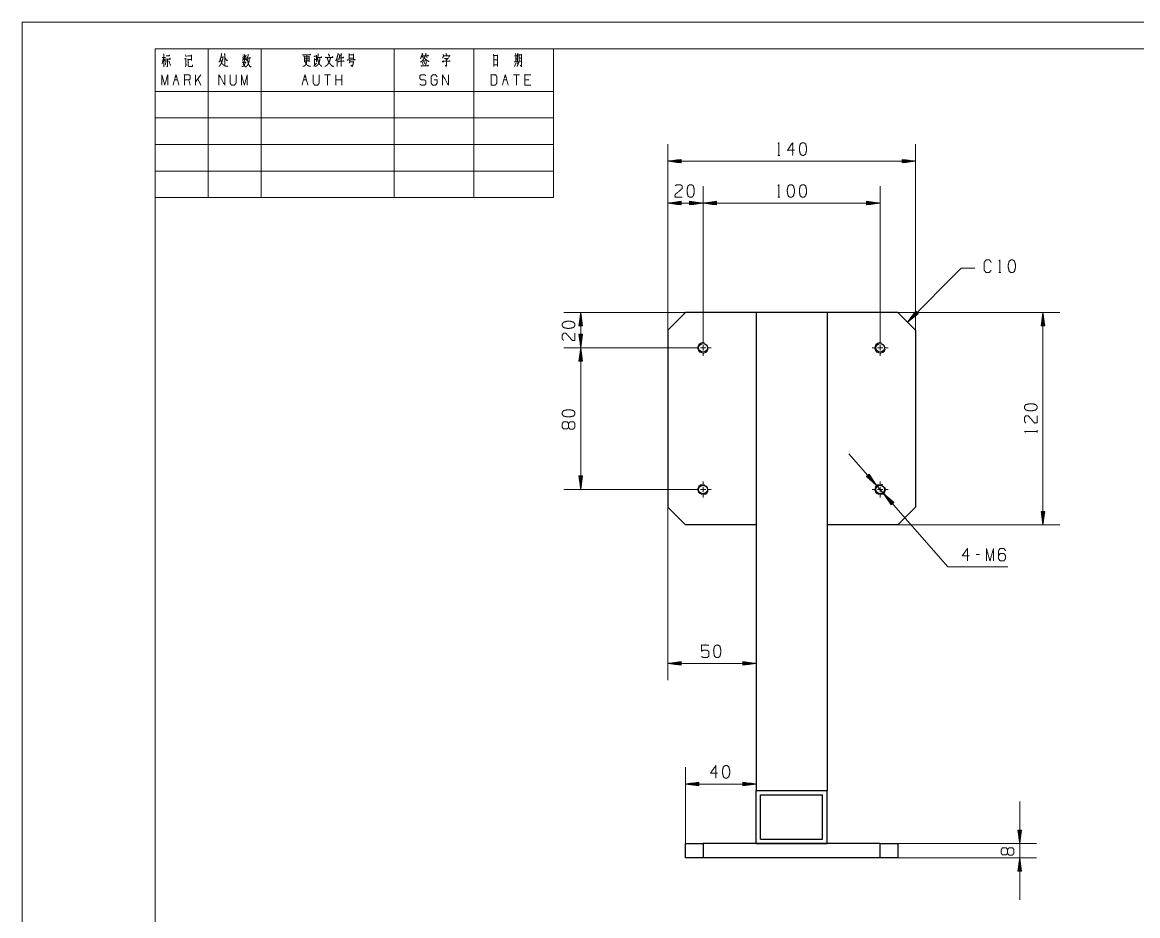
# Model space of a CAD drawing. Header units: millimetres. Extents: x 0 to 420, y 0 to 297.
# Drawn here: x 0 to 210, y 128.8 to 297 of the extents above; entities that cross this region are included whole.
import ezdxf

# ---------------------------------------------------------------- set-up
doc = ezdxf.new("R2010")
doc.units = ezdxf.units.MM
doc.layers.add('101', color=7, linetype='Continuous', true_color=0xffffff)

msp = doc.modelspace()

# ---------------------------------------------------------------- linework, layer by layer
at = {"layer": '101', "color": 133, "linetype": 'Continuous', "lineweight": 18}
for p, q in [((0, 297), (0, 0)), ((420, 297), (0, 297)), ((25, 292), (25, 5)), ((25, 292), (100, 292)), ((25, 292), (25, 264)), ((415, 292), (25, 292)), ((25, 292), (100, 292)), ((25, 292), (100, 292)), ((35, 292), (35, 264)), ((45, 292), (45, 264)), ((70, 292), (70, 264)), ((85, 292), (85, 264)), ((100, 292), (100, 264)), ((25, 284), (100, 284)), ((25, 279), (100, 279)), ((25, 274), (100, 274)), ((25, 269), (100, 269)), ((25, 264), (100, 264))]:
    msp.add_line(p, q, dxfattribs=at)
at = {"layer": '101', "color": 72, "linetype": 'Continuous', "lineweight": 18}
for p, q in [((26.57, 290.3), (26.35, 289.18)), ((26.36, 290.36), (26.98, 290.36)), ((26.69, 290.14), (26.91, 289.66)), ((30.74, 290.88), (30.87, 290.49)), ((31.13, 290.07), (31.22, 289.97)), ((37.42, 290.41), (37.77, 290.41)), ((41.69, 290.2), (41.43, 289.78)), ((41.53, 290.78), (41.66, 290.49)), ((41.88, 290.18), (42.11, 289.91)), ((42.14, 290.82), (41.95, 290.49)), ((53.11, 290.49), (53.99, 290.49)), ((53.11, 290.14), (53.98, 290.14)), ((54.01, 290.63), (54.01, 289.56)), ((55, 290.16), (55, 288.89)), ((55.02, 290.01), (55.35, 290.01)), ((55.4, 290.82), (55.37, 289.89)), ((59.27, 290.28), (59.27, 288.65)), ((61.56, 290.86), (62.32, 290.86)), ((61.56, 290.28), (62.32, 290.28)), ((61.73, 289.91), (61.56, 289.33)), ((62.33, 291.05), (62.33, 290.09)), ((76.04, 290.67), (76.21, 290.34)), ((92.86, 289.95), (93.25, 289.95)), ((93.22, 291.13), (93.33, 290.98)), ((27.11, 289.78), (26.88, 288.91)), ((27.56, 289.76), (27.87, 288.87)), ((30.65, 288.62), (30.93, 289.08)), ((41.4, 289.47), (42.16, 289.47)), ((53.1, 289.76), (53.98, 289.76)), ((61.6, 289.56), (62.33, 289.56)), ((75.31, 289.52), (75.48, 289.02)), ((75.35, 289.72), (76.07, 289.72)), ((75.6, 289.62), (75.76, 289.2)), ((76.13, 289.56), (75.92, 288.89)), ((92.92, 289.33), (92.65, 288.71)), ((93.18, 289.37), (93.28, 289.04)), ((93.75, 288.94), (94, 288.69)), ((28.66, 286.17), (29.22, 286.17)), ((31.62, 285.18), (31.34, 286.17)), ((32.63, 285.18), (32.63, 287.14)), ((33.59, 287.14), (32.63, 285.78)), ((33.59, 285.18), (33.04, 286.36)), ((52.94, 286.17), (53.49, 286.17)), ((58.02, 287.14), (56.9, 287.14)), ((57.46, 287.14), (57.46, 285.18)), ((59.02, 285.18), (59.02, 287.14)), ((60.14, 286.17), (59.02, 286.17)), ((60.14, 285.18), (60.14, 287.14)), ((90.65, 286.17), (91.2, 286.17)), ((93.6, 287.14), (92.49, 287.14)), ((93.05, 287.14), (93.05, 285.18)), ((95.45, 286.17), (94.61, 286.17)), ((142.22, 271.95), (142.64, 271.95)), ((142.22, 264.06), (142.64, 264.06)), ((183.83, 249.88), (184.25, 249.88)), ((191.07, 219.76), (191.07, 220.19)), ((180.24, 196.79), (179.57, 196.79))]:
    msp.add_line(p, q, dxfattribs=at)
at = {"layer": '101', "color": 22, "linetype": 'Continuous', "lineweight": 18}
for p, q in [((121.51, 239.05), (121.51, 274.04)), ((168.17, 239.05), (168.17, 274.04)), ((124.05, 271.2), (121.51, 270.86)), ((124.05, 270.94), (122.09, 270.94)), ((124.05, 270.99), (122.47, 270.99)), ((124.05, 271.04), (122.86, 271.04)), ((124.05, 271.09), (123.24, 271.09)), ((124.05, 271.14), (123.63, 271.14)), ((124.05, 271.19), (124.01, 271.19)), ((124.05, 271.19), (124.01, 271.19)), ((124.05, 270.53), (124.05, 271.2)), ((165.63, 271.2), (165.63, 270.53)), ((168.17, 270.86), (165.63, 271.2)), ((165.63, 271.19), (165.66, 271.19)), ((165.63, 271.19), (165.66, 271.19)), ((165.63, 271.14), (166.05, 271.14)), ((165.63, 271.09), (166.44, 271.09)), ((165.63, 271.04), (166.82, 271.04)), ((165.63, 270.99), (167.21, 270.99)), ((165.63, 270.94), (167.59, 270.94)), ((121.51, 270.86), (124.05, 270.53)), ((168.17, 270.86), (121.51, 270.86)), ((124.05, 270.89), (121.7, 270.89)), ((124.05, 270.84), (121.7, 270.84)), ((124.05, 270.79), (122.09, 270.79)), ((124.05, 270.73), (122.47, 270.73)), ((124.05, 270.68), (122.86, 270.68)), ((124.05, 270.63), (123.24, 270.63)), ((124.05, 270.58), (123.63, 270.58)), ((124.05, 270.53), (124.01, 270.53)), ((124.05, 270.53), (124.01, 270.53)), ((165.63, 270.89), (167.98, 270.89)), ((165.63, 270.53), (168.17, 270.86)), ((165.63, 270.84), (167.98, 270.84)), ((165.63, 270.79), (167.59, 270.79)), ((165.63, 270.73), (167.21, 270.73)), ((165.63, 270.68), (166.82, 270.68)), ((165.63, 270.63), (166.44, 270.63)), ((165.63, 270.58), (166.05, 270.58)), ((165.63, 270.53), (165.66, 270.53)), ((165.63, 270.53), (165.66, 270.53)), ((121.51, 239.05), (121.51, 266.14)), ((128.17, 237.22), (128.17, 266.14)), ((128.17, 237.22), (128.17, 266.14)), ((161.51, 237.22), (161.51, 266.14)), ((124.05, 263.3), (121.51, 262.96)), ((121.51, 262.96), (124.05, 262.63)), ((128.17, 262.96), (121.51, 262.96)), ((124.05, 262.99), (121.7, 262.99)), ((124.05, 262.94), (121.7, 262.94)), ((124.05, 263.04), (122.09, 263.04)), ((124.05, 262.89), (122.09, 262.89)), ((124.05, 263.09), (122.47, 263.09)), ((124.05, 262.84), (122.47, 262.84)), ((124.05, 263.14), (122.86, 263.14)), ((124.05, 262.79), (122.86, 262.79)), ((124.05, 263.19), (123.24, 263.19)), ((124.05, 262.73), (123.24, 262.73)), ((124.05, 263.24), (123.63, 263.24)), ((124.05, 262.68), (123.63, 262.68)), ((124.05, 263.29), (124.01, 263.29)), ((124.05, 263.29), (124.01, 263.29)), ((124.05, 262.63), (124.01, 262.63)), ((124.05, 262.63), (124.01, 262.63)), ((124.05, 262.63), (124.05, 263.3)), ((125.63, 263.3), (125.63, 262.63)), ((128.17, 262.96), (125.63, 263.3)), ((125.63, 263.29), (125.66, 263.29)), ((125.63, 263.29), (125.66, 263.29)), ((125.63, 263.24), (126.05, 263.24)), ((125.63, 263.19), (126.44, 263.19)), ((125.63, 263.14), (126.82, 263.14)), ((125.63, 263.09), (127.21, 263.09)), ((125.63, 263.04), (127.59, 263.04)), ((125.63, 262.99), (127.98, 262.99)), ((125.63, 262.63), (128.17, 262.96)), ((125.63, 262.94), (127.98, 262.94)), ((125.63, 262.89), (127.59, 262.89)), ((125.63, 262.84), (127.21, 262.84)), ((125.63, 262.79), (126.82, 262.79)), ((125.63, 262.73), (126.44, 262.73)), ((125.63, 262.68), (126.05, 262.68)), ((125.63, 262.63), (125.66, 262.63)), ((125.63, 262.63), (125.66, 262.63)), ((130.71, 263.3), (128.17, 262.96)), ((128.17, 262.96), (130.71, 262.63)), ((128.17, 262.96), (161.51, 262.96)), ((130.71, 262.99), (128.37, 262.99)), ((130.71, 262.94), (128.37, 262.94)), ((130.71, 263.04), (128.75, 263.04)), ((130.71, 262.89), (128.75, 262.89)), ((130.71, 263.09), (129.14, 263.09)), ((130.71, 262.84), (129.14, 262.84)), ((130.71, 263.14), (129.52, 263.14)), ((130.71, 262.79), (129.52, 262.79)), ((130.71, 263.19), (129.91, 263.19)), ((130.71, 262.73), (129.91, 262.73)), ((130.71, 263.24), (130.3, 263.24)), ((130.71, 262.68), (130.3, 262.68)), ((130.71, 263.29), (130.68, 263.29)), ((130.71, 263.29), (130.68, 263.29)), ((130.71, 262.63), (130.68, 262.63)), ((130.71, 262.63), (130.68, 262.63)), ((130.71, 262.63), (130.71, 263.3)), ((158.97, 263.3), (158.97, 262.63)), ((161.51, 262.96), (158.97, 263.3)), ((158.97, 263.29), (159, 263.29)), ((158.97, 263.29), (159, 263.29)), ((158.97, 263.24), (159.38, 263.24)), ((158.97, 263.19), (159.77, 263.19)), ((158.97, 263.14), (160.16, 263.14)), ((158.97, 263.09), (160.54, 263.09)), ((158.97, 263.04), (160.93, 263.04)), ((158.97, 262.99), (161.31, 262.99)), ((158.97, 262.63), (161.51, 262.96)), ((158.97, 262.94), (161.31, 262.94)), ((158.97, 262.89), (160.93, 262.89)), ((158.97, 262.84), (160.54, 262.84)), ((158.97, 262.79), (160.16, 262.79)), ((158.97, 262.73), (159.77, 262.73)), ((158.97, 262.68), (159.38, 262.68)), ((158.97, 262.63), (159, 262.63)), ((158.97, 262.63), (159, 262.63)), ((176.79, 250.69), (166.66, 240.56)), ((176.79, 250.69), (179.33, 250.69)), ((124.84, 242.38), (101.96, 242.38)), ((105.13, 242.38), (104.8, 239.84)), ((105.06, 239.84), (105.06, 241.8)), ((105.11, 239.84), (105.11, 242.19)), ((105.13, 235.72), (105.13, 242.38)), ((105.47, 239.84), (105.13, 242.38)), ((105.16, 239.84), (105.16, 242.19)), ((105.21, 239.84), (105.21, 241.8)), ((164.84, 242.38), (195.34, 242.38)), ((168.22, 242.6), (166.66, 240.56)), ((166.66, 240.56), (168.69, 242.12)), ((168.44, 242.38), (166.78, 240.72)), ((168.47, 242.34), (166.81, 240.68)), ((168.4, 242.41), (167.01, 241.03)), ((168.51, 242.31), (167.12, 240.92)), ((168.36, 242.45), (167.25, 241.34)), ((168.54, 242.27), (167.43, 241.16)), ((168.33, 242.49), (167.49, 241.65)), ((168.29, 242.52), (167.72, 241.95)), ((168.58, 242.23), (167.74, 241.39)), ((168.26, 242.56), (167.96, 242.26)), ((168.62, 242.2), (168.05, 241.63)), ((168.22, 242.59), (168.2, 242.57)), ((168.22, 242.59), (168.2, 242.57)), ((168.69, 242.12), (168.22, 242.6)), ((168.65, 242.16), (168.36, 241.87)), ((168.69, 242.13), (168.67, 242.1)), ((168.69, 242.13), (168.67, 242.1)), ((192.16, 242.38), (191.83, 239.84)), ((192.08, 239.84), (192.08, 241.8)), ((192.14, 239.84), (192.14, 242.19)), ((192.49, 239.84), (192.16, 242.38)), ((192.16, 242.38), (192.16, 202.38)), ((192.19, 239.84), (192.19, 242.19)), ((192.24, 239.84), (192.24, 241.8)), ((104.8, 239.84), (104.8, 239.87)), ((104.8, 239.84), (104.8, 239.87)), ((104.8, 239.84), (105.47, 239.84)), ((104.86, 239.84), (104.86, 240.26)), ((104.91, 239.84), (104.91, 240.65)), ((104.96, 239.84), (104.96, 241.03)), ((105.01, 239.84), (105.01, 241.42)), ((105.26, 239.84), (105.26, 241.42)), ((105.31, 239.84), (105.31, 241.03)), ((105.36, 239.84), (105.36, 240.65)), ((105.41, 239.84), (105.41, 240.26)), ((105.47, 239.84), (105.47, 239.87)), ((105.47, 239.84), (105.47, 239.87)), ((191.83, 239.84), (191.83, 239.87)), ((191.83, 239.84), (191.83, 239.87)), ((191.83, 239.84), (192.49, 239.84)), ((191.88, 239.84), (191.88, 240.26)), ((191.93, 239.84), (191.93, 240.65)), ((191.98, 239.84), (191.98, 241.03)), ((192.03, 239.84), (192.03, 241.42)), ((192.29, 239.84), (192.29, 241.42)), ((192.34, 239.84), (192.34, 241.03)), ((192.39, 239.84), (192.39, 240.65)), ((192.44, 239.84), (192.44, 240.26)), ((192.49, 239.84), (192.49, 239.87)), ((192.49, 239.84), (192.49, 239.87)), ((104.8, 238.26), (104.8, 238.22)), ((104.8, 238.26), (105.13, 235.72)), ((104.8, 238.26), (104.8, 238.22)), ((105.47, 238.26), (104.8, 238.26)), ((104.86, 238.26), (104.86, 237.84)), ((104.91, 238.26), (104.91, 237.45)), ((104.96, 238.26), (104.96, 237.07)), ((105.01, 238.26), (105.01, 236.68)), ((105.06, 238.26), (105.06, 236.3)), ((105.11, 238.26), (105.11, 235.91)), ((105.13, 235.72), (105.47, 238.26)), ((105.16, 238.26), (105.16, 235.91)), ((105.21, 238.26), (105.21, 236.3)), ((105.26, 238.26), (105.26, 236.68)), ((105.31, 238.26), (105.31, 237.07)), ((105.36, 238.26), (105.36, 237.45)), ((105.41, 238.26), (105.41, 237.84)), ((105.47, 238.26), (105.47, 238.22)), ((105.47, 238.26), (105.47, 238.22)), ((126.67, 235.72), (101.96, 235.72)), ((126.67, 235.72), (101.96, 235.72)), ((105.13, 235.72), (104.8, 233.18)), ((105.11, 233.18), (105.11, 235.52)), ((105.13, 235.72), (105.13, 209.05)), ((105.47, 233.18), (105.13, 235.72)), ((105.16, 233.18), (105.16, 235.52)), ((104.8, 233.18), (104.8, 233.21)), ((104.8, 233.18), (104.8, 233.21)), ((104.8, 233.18), (105.47, 233.18)), ((104.86, 233.18), (104.86, 233.59)), ((104.91, 233.18), (104.91, 233.98)), ((104.96, 233.18), (104.96, 234.37)), ((105.01, 233.18), (105.01, 234.75)), ((105.06, 233.18), (105.06, 235.14)), ((105.21, 233.18), (105.21, 235.14)), ((105.26, 233.18), (105.26, 234.75)), ((105.31, 233.18), (105.31, 234.37)), ((105.36, 233.18), (105.36, 233.98)), ((105.41, 233.18), (105.41, 233.59)), ((105.47, 233.18), (105.47, 233.21)), ((105.47, 233.18), (105.47, 233.21)), ((155.62, 215.78), (174.24, 194.5)), ((104.8, 211.59), (104.8, 211.56)), ((104.8, 211.59), (104.8, 211.56)), ((105.47, 211.59), (104.8, 211.59)), ((104.8, 211.59), (105.13, 209.05)), ((104.86, 211.59), (104.86, 211.17)), ((104.91, 211.59), (104.91, 210.79)), ((104.96, 211.59), (104.96, 210.4)), ((105.01, 211.59), (105.01, 210.01)), ((105.06, 211.59), (105.06, 209.63)), ((105.11, 211.59), (105.11, 209.24)), ((105.13, 209.05), (105.47, 211.59)), ((105.16, 211.59), (105.16, 209.24)), ((105.21, 211.59), (105.21, 209.63)), ((105.26, 211.59), (105.26, 210.01)), ((105.31, 211.59), (105.31, 210.4)), ((105.36, 211.59), (105.36, 210.79)), ((105.41, 211.59), (105.41, 211.17)), ((105.47, 211.59), (105.47, 211.56)), ((105.47, 211.59), (105.47, 211.56)), ((159.43, 211.93), (158.92, 211.49)), ((158.92, 211.49), (160.85, 209.8)), ((158.93, 211.5), (158.95, 211.47)), ((158.93, 211.5), (158.95, 211.47)), ((158.96, 211.53), (159.24, 211.22)), ((159, 211.56), (159.53, 210.96)), ((159.04, 211.6), (159.82, 210.7)), ((159.08, 211.63), (160.12, 210.44)), ((159.12, 211.66), (160.41, 210.19)), ((159.16, 211.7), (160.7, 209.93)), ((159.19, 211.73), (160.74, 209.96)), ((159.23, 211.76), (160.52, 210.29)), ((159.27, 211.8), (160.31, 210.61)), ((159.31, 211.83), (160.09, 210.94)), ((159.35, 211.86), (159.88, 211.26)), ((159.39, 211.9), (159.66, 211.58)), ((159.42, 211.93), (159.44, 211.91)), ((159.42, 211.93), (159.44, 211.91)), ((160.85, 209.8), (159.43, 211.93)), ((126.67, 209.05), (101.96, 209.05)), ((162.16, 208.3), (163.59, 206.17)), ((164.09, 206.61), (162.16, 208.3)), ((163.82, 206.37), (162.27, 208.14)), ((163.86, 206.4), (162.31, 208.17)), ((163.9, 206.44), (162.6, 207.91)), ((163.78, 206.34), (162.49, 207.81)), ((163.74, 206.3), (162.7, 207.49)), ((163.93, 206.47), (162.9, 207.65)), ((163.7, 206.27), (162.92, 207.16)), ((163.67, 206.24), (163.14, 206.84)), ((163.97, 206.5), (163.19, 207.4)), ((163.63, 206.2), (163.35, 206.52)), ((164.01, 206.54), (163.48, 207.14)), ((163.59, 206.17), (163.57, 206.19)), ((163.59, 206.17), (163.57, 206.19)), ((163.59, 206.17), (164.09, 206.61)), ((164.05, 206.57), (163.77, 206.88)), ((164.09, 206.6), (164.07, 206.63)), ((164.09, 206.6), (164.07, 206.63)), ((121.51, 205.72), (121.51, 173.13)), ((191.83, 204.92), (192.16, 202.38)), ((192.49, 204.92), (191.83, 204.92)), ((191.83, 204.92), (191.83, 204.89)), ((191.83, 204.92), (191.83, 204.89)), ((191.88, 204.92), (191.88, 204.51)), ((191.93, 204.92), (191.93, 204.12)), ((191.98, 204.92), (191.98, 203.73)), ((192.03, 204.92), (192.03, 203.35)), ((192.08, 204.92), (192.08, 202.96)), ((192.14, 204.92), (192.14, 202.58)), ((192.16, 202.38), (192.49, 204.92)), ((192.19, 204.92), (192.19, 202.58)), ((192.24, 204.92), (192.24, 202.96)), ((192.29, 204.92), (192.29, 203.35)), ((192.34, 204.92), (192.34, 203.73)), ((192.39, 204.92), (192.39, 204.12)), ((192.44, 204.92), (192.44, 204.51)), ((192.49, 204.92), (192.49, 204.89)), ((192.49, 204.92), (192.49, 204.89)), ((164.84, 202.38), (195.34, 202.38)), ((174.24, 194.5), (185.57, 194.5)), ((124.05, 176.64), (121.51, 176.3)), ((124.05, 176.43), (122.47, 176.43)), ((124.05, 176.48), (122.86, 176.48)), ((124.05, 176.53), (123.24, 176.53)), ((124.05, 176.58), (123.63, 176.58)), ((124.05, 176.63), (124.01, 176.63)), ((124.05, 176.63), (124.01, 176.63)), ((124.05, 175.97), (124.05, 176.64)), ((135.63, 176.64), (135.63, 175.97)), ((138.17, 176.3), (135.63, 176.64)), ((135.63, 176.63), (135.66, 176.63)), ((135.63, 176.63), (135.66, 176.63)), ((135.63, 176.58), (136.05, 176.58)), ((135.63, 176.53), (136.44, 176.53)), ((135.63, 176.48), (136.82, 176.48)), ((135.63, 176.43), (137.21, 176.43)), ((121.51, 176.3), (124.05, 175.97)), ((121.51, 176.3), (138.17, 176.3)), ((124.05, 176.33), (121.7, 176.33)), ((124.05, 176.28), (121.7, 176.28)), ((124.05, 176.38), (122.09, 176.38)), ((124.05, 176.23), (122.09, 176.23)), ((124.05, 176.18), (122.47, 176.18)), ((124.05, 176.13), (122.86, 176.13)), ((124.05, 176.08), (123.24, 176.08)), ((124.05, 176.02), (123.63, 176.02)), ((124.05, 175.97), (124.01, 175.97)), ((124.05, 175.97), (124.01, 175.97)), ((135.63, 176.38), (137.59, 176.38)), ((135.63, 176.33), (137.98, 176.33)), ((135.63, 175.97), (138.17, 176.3)), ((135.63, 176.28), (137.98, 176.28)), ((135.63, 176.23), (137.59, 176.23)), ((135.63, 176.18), (137.21, 176.18)), ((135.63, 176.13), (136.82, 176.13)), ((135.63, 176.08), (136.44, 176.08)), ((135.63, 176.02), (136.05, 176.02)), ((135.63, 175.97), (135.66, 175.97)), ((135.63, 175.97), (135.66, 175.97)), ((124.84, 142.38), (124.84, 156.78)), ((127.38, 153.94), (124.84, 153.6)), ((124.84, 153.6), (138.17, 153.6)), ((124.84, 153.6), (127.38, 153.27)), ((127.38, 153.63), (125.03, 153.63)), ((127.38, 153.58), (125.03, 153.58)), ((127.38, 153.68), (125.42, 153.68)), ((127.38, 153.53), (125.42, 153.53)), ((127.38, 153.73), (125.8, 153.73)), ((127.38, 153.48), (125.8, 153.48)), ((127.38, 153.78), (126.19, 153.78)), ((127.38, 153.42), (126.19, 153.42)), ((127.38, 153.83), (126.58, 153.83)), ((127.38, 153.37), (126.58, 153.37)), ((127.38, 153.88), (126.96, 153.88)), ((127.38, 153.32), (126.96, 153.32)), ((127.38, 153.93), (127.35, 153.93)), ((127.38, 153.93), (127.35, 153.93)), ((127.38, 153.27), (127.38, 153.94)), ((138.17, 153.6), (135.63, 153.94)), ((135.63, 153.94), (135.63, 153.27)), ((135.63, 153.93), (135.66, 153.93)), ((135.63, 153.93), (135.66, 153.93)), ((135.63, 153.88), (136.05, 153.88)), ((135.63, 153.83), (136.44, 153.83)), ((135.63, 153.78), (136.82, 153.78)), ((135.63, 153.73), (137.21, 153.73)), ((135.63, 153.68), (137.59, 153.68)), ((135.63, 153.63), (137.98, 153.63)), ((135.63, 153.27), (138.17, 153.6)), ((135.63, 153.58), (137.98, 153.58)), ((135.63, 153.53), (137.59, 153.53)), ((135.63, 153.48), (137.21, 153.48)), ((135.63, 153.42), (136.82, 153.42)), ((135.63, 153.37), (136.44, 153.37)), ((135.63, 153.32), (136.05, 153.32)), ((127.38, 153.27), (127.35, 153.27)), ((127.38, 153.27), (127.35, 153.27)), ((135.63, 153.27), (135.66, 153.27)), ((135.63, 153.27), (135.66, 153.27)), ((138.17, 152.38), (138.17, 150.43)), ((187.78, 131.78), (187.78, 150.32)), ((187.44, 144.92), (187.78, 142.38)), ((188.11, 144.92), (187.44, 144.92)), ((187.45, 144.92), (187.45, 144.89)), ((187.45, 144.92), (187.45, 144.89)), ((187.5, 144.92), (187.5, 144.51)), ((187.55, 144.92), (187.55, 144.12)), ((187.6, 144.92), (187.6, 143.73)), ((187.65, 144.92), (187.65, 143.35)), ((187.7, 144.92), (187.7, 142.96)), ((187.75, 144.92), (187.75, 142.58)), ((187.78, 142.38), (188.11, 144.92)), ((187.8, 144.92), (187.8, 142.58)), ((187.86, 144.92), (187.86, 142.96)), ((187.91, 144.92), (187.91, 143.35)), ((187.96, 144.92), (187.96, 143.73)), ((188.01, 144.92), (188.01, 144.12)), ((188.06, 144.92), (188.06, 144.51)), ((188.11, 144.92), (188.11, 144.89)), ((188.11, 144.92), (188.11, 144.89)), ((161.51, 142.38), (190.95, 142.38)), ((164.84, 139.72), (190.95, 139.72)), ((187.78, 139.72), (187.44, 137.18)), ((187.65, 137.18), (187.65, 138.75)), ((187.7, 137.18), (187.7, 139.14)), ((187.75, 137.18), (187.75, 139.52)), ((188.11, 137.18), (187.78, 139.72)), ((187.8, 137.18), (187.8, 139.52)), ((187.86, 137.18), (187.86, 139.14)), ((187.91, 137.18), (187.91, 138.75)), ((187.44, 137.18), (188.11, 137.18)), ((187.45, 137.18), (187.45, 137.21)), ((187.45, 137.18), (187.45, 137.21)), ((187.5, 137.18), (187.5, 137.59)), ((187.55, 137.18), (187.55, 137.98)), ((187.6, 137.18), (187.6, 138.37)), ((187.96, 137.18), (187.96, 138.37)), ((188.01, 137.18), (188.01, 137.98)), ((188.06, 137.18), (188.06, 137.59)), ((188.11, 137.18), (188.11, 137.21)), ((188.11, 137.18), (188.11, 137.21))]:
    msp.add_line(p, q, dxfattribs=at)
at = {"layer": '101', "color": 163, "linetype": 'Continuous', "lineweight": 25}
for p, q in [((124.84, 242.38), (121.51, 239.05)), ((138.17, 242.38), (124.84, 242.38)), ((138.17, 242.38), (138.17, 152.38)), ((151.51, 242.38), (138.17, 242.38)), ((164.84, 242.38), (151.51, 242.38)), ((151.51, 242.38), (151.51, 152.38)), ((168.17, 239.05), (164.84, 242.38)), ((121.51, 239.05), (121.51, 205.72)), ((168.17, 239.05), (168.17, 205.72)), ((121.51, 205.72), (124.84, 202.38)), ((164.84, 202.38), (168.17, 205.72)), ((138.17, 202.38), (124.84, 202.38)), ((164.84, 202.38), (151.51, 202.38)), ((138.17, 152.38), (151.51, 152.38)), ((138.17, 142.38), (138.17, 152.38)), ((139.01, 151.55), (150.67, 151.55)), ((139.01, 143.22), (139.01, 151.55)), ((150.67, 143.22), (150.67, 151.55)), ((151.51, 142.38), (151.51, 152.38)), ((139.01, 143.22), (150.67, 143.22)), ((124.84, 139.72), (124.84, 142.38)), ((124.84, 142.38), (128.17, 142.38)), ((128.17, 142.38), (128.17, 139.72)), ((161.51, 142.38), (128.17, 142.38)), ((138.17, 142.38), (151.51, 142.38)), ((161.51, 142.38), (164.84, 142.38)), ((161.51, 139.72), (161.51, 142.38)), ((164.84, 142.38), (164.84, 139.72)), ((128.17, 139.72), (124.84, 139.72)), ((161.51, 139.72), (128.17, 139.72)), ((164.84, 139.72), (161.51, 139.72))]:
    msp.add_line(p, q, dxfattribs=at)
at = {"layer": '101', "color": 151, "linetype": 'Continuous', "lineweight": 18}
for p, q in [((127.17, 235.72), (126.67, 235.72)), ((127.67, 235.72), (128.67, 235.72)), ((128.17, 236.72), (128.17, 237.22)), ((128.17, 235.22), (128.17, 236.22)), ((129.17, 235.72), (129.67, 235.72)), ((160.51, 235.72), (160.01, 235.72)), ((161.01, 235.72), (162.01, 235.72)), ((161.51, 236.72), (161.51, 237.22)), ((161.51, 235.22), (161.51, 236.22)), ((162.51, 235.72), (163.01, 235.72)), ((128.17, 234.72), (128.17, 234.22)), ((161.51, 234.72), (161.51, 234.22)), ((128.17, 210.05), (128.17, 210.55)), ((161.51, 210.05), (161.51, 210.55)), ((127.17, 209.05), (126.67, 209.05)), ((127.67, 209.05), (128.67, 209.05)), ((128.17, 208.55), (128.17, 209.55)), ((128.17, 208.05), (128.17, 207.55)), ((129.17, 209.05), (129.67, 209.05)), ((160.51, 209.05), (160.01, 209.05)), ((161.01, 209.05), (162.01, 209.05)), ((161.51, 208.55), (161.51, 209.55)), ((161.51, 208.05), (161.51, 207.55)), ((162.51, 209.05), (163.01, 209.05))]:
    msp.add_line(p, q, dxfattribs=at)
at = {"layer": '101', "color": 163, "linetype": 'Continuous', "lineweight": 25}
for centre in [(128.17, 235.72), (161.51, 235.72), (128.17, 209.05), (161.51, 209.05)]:
    msp.add_circle(centre, 0.833, dxfattribs=at)
at = {"layer": '101', "color": 163, "linetype": 'Continuous', "lineweight": 13}
for centre in [(128.17, 235.72), (161.51, 235.72), (128.17, 209.05), (161.51, 209.05)]:
    msp.add_arc(centre, 1, 75, 345, dxfattribs=at)
at = {"layer": '101', "color": 22, "linetype": 'Continuous', "lineweight": 18}
for start, end in [(58.6734, 75), (345, 23.7087)]:
    msp.add_arc((161.51, 209.05), 1, start, end, dxfattribs=at)
at = {"layer": '101', "color": 72, "linetype": 'Continuous', "lineweight": 18}
for points, knots in [([(26.57, 291.07), (26.67, 290.94), (26.67, 288.6)], [0, 0, 0.064393, 1, 1]), ([(26.92, 290.07), (27.87, 290.07), (27.81, 290.24), (27.74, 290.09)], [0, 0, 0.737857, 0.874089, 1, 1]), ([(27.1, 290.69), (27.73, 290.69), (27.68, 290.82), (27.64, 290.74)], [0, 0, 0.736257, 0.890366, 1, 1]), ([(27.36, 290.07), (27.36, 288.65), (27.2, 288.73)], [0, 0, 0.887515, 1, 1]), ([(30.55, 290.14), (30.8, 290.14), (30.8, 290.26), (30.8, 288.81)], [0, 0, 0.136549, 0.204721, 1, 1]), ([(31.28, 290.69), (31.21, 290.63), (31.15, 290.69), (31.88, 290.69), (31.88, 290.88), (31.88, 289.78), (31.88, 289.97), (31.22, 289.97), (31.22, 288.83), (31.24, 288.75), (31.35, 288.71), (32.04, 288.71), (32.04, 289.02)], [0, 0, 0.017819, 0.033666, 0.169515, 0.204099, 0.407776, 0.442364, 0.564628, 0.775991, 0.791603, 0.814658, 0.942357, 1, 1]), ([(37.8, 290.55), (37.71, 289.95), (37.65, 289.76), (37.62, 289.62), (37.53, 289.47), (37.46, 289.31), (37.42, 289.18), (37.31, 289.02), (37.23, 288.89), (37.04, 288.71)], [0, 0, 0.296659, 0.392137, 0.46442, 0.547267, 0.635799, 0.700206, 0.795426, 0.869797, 1, 1]), ([(37.46, 291.13), (37.53, 290.94), (37.46, 290.67), (37.43, 290.53), (37.37, 290.34), (37.31, 290.14), (37.26, 289.95), (37.21, 289.78), (37.14, 289.66), (37.05, 289.52)], [0, 0, 0.116545, 0.278927, 0.365002, 0.478708, 0.603961, 0.717668, 0.817418, 0.901357, 1, 1]), ([(37.31, 290.01), (37.37, 289.87), (37.42, 289.7), (37.45, 289.56), (37.59, 289.27), (37.67, 289.18), (37.87, 288.98), (37.99, 288.87), (38.13, 288.79), (38.34, 288.73), (38.53, 288.73), (38.68, 288.71)], [0, 0, 0.075191, 0.157626, 0.228751, 0.384956, 0.438117, 0.578248, 0.65344, 0.734339, 0.837348, 0.928887, 1, 1]), ([(38.05, 291.11), (38.1, 290.96), (38.1, 288.87)], [0, 0, 0.06955, 1, 1]), ([(38.08, 290.38), (38.56, 289.72), (38.56, 289.91)], [0, 0, 0.814818, 1, 1]), ([(41.73, 290.94), (41.86, 290.88), (41.81, 290.92), (41.81, 289.76), (41.81, 290.3), (41.4, 290.3), (42.22, 290.3)], [0, 0, 0.046318, 0.069123, 0.437816, 0.608997, 0.739331, 1, 1]), ([(42.73, 290.2), (42.73, 289.95), (42.7, 289.68), (42.63, 289.39), (42.51, 289.1), (42.38, 288.89), (42.23, 288.71), (42.03, 288.58)], [0, 0, 0.134106, 0.280228, 0.441583, 0.610314, 0.742762, 0.870657, 1, 1]), ([(42.46, 290.96), (42.6, 290.82), (42.55, 290.86), (42.22, 289.8)], [0, 0, 0.143537, 0.187773, 1, 1]), ([(42.38, 290.01), (42.42, 289.8), (42.46, 289.56), (42.55, 289.27), (42.67, 288.98), (42.8, 288.75), (42.99, 288.6), (43.04, 288.75)], [0, 0, 0.122124, 0.267694, 0.442444, 0.622807, 0.774615, 0.912625, 1, 1]), ([(42.44, 290.28), (42.93, 290.28), (42.9, 290.45), (42.85, 290.34)], [0, 0, 0.634119, 0.848445, 1, 1]), ([(52.91, 290.86), (52.88, 290.76), (52.79, 290.88), (54.27, 290.88), (54.2, 290.98), (54.14, 290.88)], [0, 0, 0.054227, 0.130909, 0.87613, 0.940043, 1, 1]), ([(53.57, 290.88), (53.57, 289.72), (53.52, 289.58), (53.51, 289.41), (53.45, 289.2), (53.38, 289.04), (53.29, 288.91), (53.16, 288.81), (53.03, 288.75), (52.82, 288.73)], [0, 0, 0.455623, 0.515134, 0.580482, 0.665033, 0.736192, 0.79598, 0.861823, 0.919058, 1, 1]), ([(53.01, 290.63), (53.1, 290.49), (53.1, 289.58)], [0, 0, 0.156848, 1, 1]), ([(55.06, 290.65), (54.99, 290.57), (54.93, 290.65), (55.37, 290.65)], [0, 0, 0.169755, 0.325542, 1, 1]), ([(56.04, 290.36), (56.03, 290.16), (56, 289.95), (55.97, 289.72), (55.91, 289.52), (55.84, 289.33), (55.75, 289.18), (55.65, 289.02), (55.54, 288.91), (55.41, 288.81), (55.21, 288.71)], [0, 0, 0.105429, 0.211651, 0.328282, 0.437572, 0.539265, 0.625346, 0.724284, 0.79827, 0.883378, 1, 1]), ([(55.67, 291.05), (55.72, 290.96), (55.63, 290.41), (55.51, 289.99), (55.47, 289.85), (55.35, 289.62)], [0, 0, 0.062603, 0.440485, 0.727862, 0.828992, 1, 1]), ([(55.62, 290.18), (55.65, 289.99), (55.69, 289.8), (55.72, 289.6), (55.81, 289.43), (55.88, 289.29), (55.95, 289.12), (56.06, 288.98), (56.2, 288.83), (56.39, 288.73)], [0, 0, 0.109654, 0.220947, 0.342501, 0.451483, 0.545868, 0.651144, 0.754315, 0.874064, 1, 1]), ([(55.67, 290.38), (56.38, 290.38), (56.29, 290.49), (56.17, 290.36)], [0, 0, 0.696293, 0.830826, 1, 1]), ([(57.14, 290.45), (57.05, 290.34), (57.01, 290.38), (58.48, 290.38), (58.38, 290.55), (58.28, 290.41)], [0, 0, 0.066333, 0.095822, 0.818123, 0.913284, 1, 1]), ([(58.04, 290.41), (57.97, 290.01), (57.83, 289.6), (57.56, 289.16), (57.33, 288.87), (56.99, 288.69)], [0, 0, 0.190069, 0.398701, 0.640199, 0.817216, 1, 1]), ([(57.42, 290.3), (57.49, 290.07), (57.66, 289.58), (57.94, 289.18), (58.25, 288.83), (58.53, 288.71), (58.59, 288.79), (58.48, 288.62)], [0, 0, 0.103286, 0.330833, 0.538837, 0.740597, 0.872112, 0.915905, 1, 1]), ([(57.64, 291.07), (57.81, 290.65), (57.83, 290.76), (57.75, 290.55)], [0, 0, 0.581176, 0.716263, 1, 1]), ([(59.43, 291.13), (59.46, 290.98), (59.26, 290.34), (59.19, 290.09), (59.1, 289.95), (59, 289.76)], [0, 0, 0.101083, 0.561706, 0.738774, 0.854629, 1, 1]), ([(59.74, 290.92), (59.84, 290.69), (59.79, 290.78), (59.58, 289.91)], [0, 0, 0.200658, 0.282145, 1, 1]), ([(59.68, 290.3), (60.5, 290.3), (60.44, 290.45), (60.37, 290.3)], [0, 0, 0.720068, 0.857376, 1, 1]), ([(60.01, 291.13), (60.12, 290.98), (60.06, 291.05), (60.06, 288.65)], [0, 0, 0.069697, 0.101625, 1, 1]), ([(61.28, 289.91), (61.23, 289.85), (61.15, 289.95), (62.68, 289.95), (62.6, 290.01), (62.49, 289.91)], [0, 0, 0.038001, 0.105809, 0.873511, 0.927246, 1, 1]), ([(61.5, 291.07), (61.57, 290.98), (61.57, 290.14)], [0, 0, 0.115189, 1, 1]), ([(75.94, 291.15), (76.05, 291.03), (76.01, 291.05), (75.72, 290.38), (75.58, 290.14), (75.44, 289.95), (75.28, 289.72), (74.96, 289.52)], [0, 0, 0.080396, 0.103261, 0.444362, 0.576789, 0.688375, 0.819716, 1, 1]), ([(75.29, 291.17), (75.39, 291.03), (75.37, 291.07), (74.97, 290.16), (75.2, 290.69), (75.72, 290.69), (75.31, 290.69), (75.45, 290.34)], [0, 0, 0.057042, 0.07334, 0.392466, 0.581127, 0.745774, 0.87749, 1, 1]), ([(75.66, 290.26), (75.85, 290.09), (76.04, 289.97), (76.18, 289.87), (76.39, 289.7), (76.58, 289.68), (76.42, 289.6)], [0, 0, 0.194845, 0.370351, 0.508814, 0.712321, 0.860156, 1, 1]), ([(75.89, 290.69), (76.48, 290.69), (76.4, 290.84), (76.33, 290.74)], [0, 0, 0.669422, 0.855054, 1, 1]), ([(79.24, 290.92), (79.36, 290.69), (79.33, 290.78), (79.15, 290.28)], [0, 0, 0.294025, 0.394866, 1, 1]), ([(79.32, 290.67), (80.43, 290.67), (80.5, 290.84), (80.28, 290.36)], [0, 0, 0.611939, 0.711554, 1, 1]), ([(79.48, 290.2), (80.15, 290.2), (80.21, 290.26), (79.87, 289.89), (79.77, 289.97), (79.84, 289.89), (79.84, 288.73), (79.62, 288.87)], [0, 0, 0.230144, 0.259318, 0.430979, 0.476011, 0.513789, 0.910079, 1, 1]), ([(79.77, 291.11), (79.89, 290.82), (79.93, 290.86), (79.89, 290.76)], [0, 0, 0.644011, 0.768354, 1, 1]), ([(88.67, 290.94), (88.75, 290.78), (88.75, 288.69), (88.75, 289.02), (89.45, 289.02), (89.45, 288.71), (89.45, 290.88), (89.45, 290.76), (88.76, 290.76), (88.76, 289.95), (89.46, 289.95)], [0, 0, 0.022322, 0.280074, 0.320905, 0.407511, 0.44579, 0.713751, 0.729062, 0.813864, 0.913394, 1, 1]), ([(92.86, 291.13), (92.97, 290.98), (92.9, 291.07), (92.9, 289.56), (92.62, 289.56), (93.47, 289.56), (93.25, 289.56), (93.25, 291.07), (93.25, 290.67), (92.64, 290.67), (93.43, 290.67), (93.25, 290.67), (93.25, 290.26), (92.87, 290.26)], [0, 0, 0.025061, 0.039924, 0.243199, 0.280605, 0.39479, 0.42432, 0.627595, 0.680502, 0.763188, 0.869498, 0.893122, 0.948813, 1, 1]), ([(93.49, 291.03), (93.53, 290.88), (93.53, 289.7), (93.47, 289.43), (93.34, 289.12), (93.25, 288.87), (93.14, 288.69)], [0, 0, 0.062372, 0.548434, 0.661879, 0.800828, 0.909362, 1, 1]), ([(93.53, 290.86), (94, 290.86), (94, 290.98), (94, 288.62), (94, 290.28), (93.56, 290.28), (93.97, 290.28), (93.97, 289.7), (93.56, 289.7)], [0, 0, 0.072646, 0.091913, 0.457973, 0.714856, 0.782961, 0.846526, 0.936435, 1, 1]), ([(42.01, 289.41), (41.89, 289.16), (41.82, 288.98), (41.69, 288.79), (41.56, 288.69), (41.34, 288.65)], [0, 0, 0.251055, 0.434029, 0.64262, 0.795766, 1, 1]), ([(41.76, 289.68), (41.59, 289.1), (42.03, 288.62)], [0, 0, 0.483237, 1, 1]), ([(53.22, 289.6), (53.29, 289.43), (53.38, 289.29), (53.48, 289.16), (53.55, 289.04), (53.63, 288.94), (53.76, 288.87), (53.9, 288.79), (54.07, 288.75), (54.26, 288.71)], [0, 0, 0.124249, 0.240531, 0.35103, 0.449957, 0.536949, 0.636896, 0.752292, 0.866372, 1, 1]), ([(55.03, 288.89), (54.94, 288.71), (54.88, 288.73), (55.41, 289.37)], [0, 0, 0.187521, 0.244051, 1, 1]), ([(59.58, 289.66), (59.55, 289.52), (59.48, 289.66), (60.58, 289.66), (60.5, 289.78), (60.47, 289.68)], [0, 0, 0.08907, 0.186879, 0.848313, 0.935185, 1, 1]), ([(62.4, 289.62), (62.13, 288.65), (61.85, 288.94)], [0, 0, 0.71586, 1, 1]), ([(75.23, 288.81), (75.12, 288.71), (75.07, 288.81), (76.46, 288.81), (76.39, 288.94), (76.29, 288.79)], [0, 0, 0.078897, 0.135659, 0.837617, 0.910404, 1, 1]), ([(79.33, 289.68), (79.21, 289.52), (79.13, 289.66), (80.57, 289.66), (80.44, 289.76), (80.37, 289.68)], [0, 0, 0.096613, 0.17732, 0.867547, 0.947356, 1, 1]), ([(26.26, 285.18), (26.26, 287.14), (26.82, 285.18), (27.37, 287.14), (27.37, 285.18)], [0, 0, 0.245192, 0.5, 0.754808, 1, 1]), ([(30.51, 285.18), (30.51, 287.14), (31.34, 287.14), (31.62, 286.96), (31.62, 286.36), (31.34, 286.17), (30.51, 286.17)], [0, 0, 0.400952, 0.571035, 0.639278, 0.761676, 0.829917, 1, 1]), ([(37.01, 285.18), (37.01, 287.14), (38.12, 285.18), (38.12, 287.14)], [0, 0, 0.317574, 0.682426, 1, 1]), ([(39.13, 287.14), (39.13, 285.57), (39.39, 285.18), (39.95, 285.18), (40.24, 285.57), (40.24, 287.14)], [0, 0, 0.337152, 0.438599, 0.557781, 0.662848, 1, 1]), ([(41.25, 285.18), (41.25, 287.14), (41.81, 285.18), (42.36, 287.14), (42.36, 285.18)], [0, 0, 0.245192, 0.5, 0.754808, 1, 1]), ([(54.78, 287.14), (54.78, 285.57), (55.05, 285.18), (55.6, 285.18), (55.89, 285.57), (55.89, 287.14)], [0, 0, 0.337152, 0.438599, 0.557781, 0.662848, 1, 1]), ([(74.85, 285.36), (75.13, 285.18), (75.7, 285.18), (75.98, 285.39), (75.98, 285.97), (75.7, 286.17), (75.15, 286.17), (74.85, 286.36), (74.85, 286.96), (75.15, 287.14), (75.7, 287.14), (75.98, 286.96)], [0, 0, 0.068035, 0.184054, 0.254521, 0.372333, 0.442799, 0.555843, 0.626367, 0.748393, 0.81892, 0.931964, 1, 1]), ([(77.55, 286.17), (78.1, 286.17), (78.1, 285.57), (77.82, 285.18), (77.25, 285.18), (76.97, 285.57), (76.97, 286.75), (77.27, 287.14), (77.81, 287.14), (78.09, 286.75)], [0, 0, 0.103295, 0.214797, 0.304261, 0.410274, 0.499739, 0.718892, 0.809956, 0.910533, 1, 1]), ([(79.11, 285.18), (79.11, 287.14), (80.22, 285.18), (80.22, 287.14)], [0, 0, 0.317574, 0.682426, 1, 1]), ([(88.25, 285.18), (89.07, 285.18), (89.36, 285.57), (89.36, 286.75), (89.07, 287.14), (88.25, 287.14), (88.25, 285.18)], [0, 0, 0.142133, 0.227159, 0.431787, 0.516817, 0.65895, 1, 1]), ([(90.37, 285.18), (90.93, 287.14), (91.48, 285.18)], [0, 0, 0.5, 1, 1]), ([(95.73, 285.18), (94.61, 285.18), (94.61, 287.14), (95.73, 287.14)], [0, 0, 0.265389, 0.734611, 1, 1]), ([(142.29, 274.13), (142.43, 274.33), (142.43, 271.95)], [0, 0, 0.093491, 1, 1]), ([(145.38, 272.9), (144.04, 272.9), (145.04, 274.33), (145.04, 271.95)], [0, 0, 0.245868, 0.565294, 1, 1]), ([(147.14, 271.95), (147.48, 272.2), (147.66, 272.9), (147.66, 273.38), (147.48, 274.1), (147.14, 274.33), (146.81, 274.33), (146.47, 274.1), (146.3, 273.38), (146.31, 272.9), (146.47, 272.2), (146.81, 271.95), (147.14, 271.95)], [0, 0, 0.067525, 0.183971, 0.260582, 0.380941, 0.446141, 0.500306, 0.565505, 0.685865, 0.762528, 0.878311, 0.945835, 1, 1]), ([(122.9, 266.21), (123.22, 266.43), (123.91, 266.43), (124.24, 266.21), (124.24, 265.73), (122.88, 264.53), (122.9, 264.06), (124.24, 264.06)], [0, 0, 0.069692, 0.192978, 0.265274, 0.350225, 0.674739, 0.759752, 1, 1]), ([(126.01, 264.06), (126.34, 264.31), (126.52, 265.01), (126.52, 265.48), (126.34, 266.21), (126.01, 266.43), (125.67, 266.43), (125.33, 266.21), (125.16, 265.48), (125.18, 265.01), (125.33, 264.31), (125.67, 264.06), (126.01, 264.06)], [0, 0, 0.067527, 0.183974, 0.260584, 0.380944, 0.446142, 0.500306, 0.565504, 0.685863, 0.762527, 0.878309, 0.945835, 1, 1]), ([(142.29, 266.23), (142.43, 266.43), (142.43, 264.06)], [0, 0, 0.093485, 1, 1]), ([(144.87, 264.06), (145.2, 264.31), (145.38, 265.01), (145.38, 265.48), (145.2, 266.21), (144.87, 266.43), (144.53, 266.43), (144.2, 266.21), (144.02, 265.48), (144.04, 265.01), (144.2, 264.31), (144.53, 264.06), (144.87, 264.06)], [0, 0, 0.067527, 0.183974, 0.260584, 0.380944, 0.446142, 0.500306, 0.565504, 0.685863, 0.762527, 0.878309, 0.945835, 1, 1]), ([(147.14, 264.06), (147.48, 264.31), (147.66, 265.01), (147.66, 265.48), (147.48, 266.21), (147.14, 266.43), (146.81, 266.43), (146.47, 266.21), (146.3, 265.48), (146.31, 265.01), (146.47, 264.31), (146.81, 264.06), (147.14, 264.06)], [0, 0, 0.067527, 0.183973, 0.260584, 0.380943, 0.446141, 0.500306, 0.565503, 0.685863, 0.762526, 0.878309, 0.945835, 1, 1]), ([(182.42, 250.36), (182.08, 249.88), (181.43, 249.88), (181.09, 250.36), (181.09, 251.78), (181.43, 252.26), (182.1, 252.26), (182.44, 251.78)], [0, 0, 0.114566, 0.243365, 0.357934, 0.638586, 0.753154, 0.885434, 1, 1]), ([(183.9, 252.06), (184.04, 252.26), (184.04, 249.88)], [0, 0, 0.093488, 1, 1]), ([(186.48, 249.88), (186.81, 250.13), (186.99, 250.83), (186.99, 251.31), (186.81, 252.03), (186.48, 252.26), (186.14, 252.26), (185.8, 252.03), (185.63, 251.31), (185.64, 250.83), (185.8, 250.13), (186.14, 249.88), (186.48, 249.88)], [0, 0, 0.067523, 0.183971, 0.260581, 0.380941, 0.446137, 0.500304, 0.565503, 0.685862, 0.762526, 0.878308, 0.945834, 1, 1]), ([(104.04, 240.22), (103.79, 240.55), (103.09, 240.73), (102.62, 240.73), (101.89, 240.55), (101.67, 240.22), (101.67, 239.88), (101.89, 239.54), (102.62, 239.37), (103.09, 239.39), (103.79, 239.54), (104.04, 239.88), (104.04, 240.22)], [0, 0, 0.067527, 0.183973, 0.260585, 0.380944, 0.446144, 0.500307, 0.565506, 0.685865, 0.76253, 0.87831, 0.945837, 1, 1]), ([(101.89, 237.11), (101.67, 237.43), (101.67, 238.12), (101.89, 238.45), (102.37, 238.45), (103.57, 237.09), (104.04, 237.11), (104.04, 238.45)], [0, 0, 0.069693, 0.192977, 0.265274, 0.350227, 0.67474, 0.759751, 1, 1]), ([(191.07, 224.69), (190.82, 225.02), (190.12, 225.2), (189.64, 225.2), (188.92, 225.02), (188.69, 224.69), (188.69, 224.35), (188.92, 224.02), (189.64, 223.84), (190.12, 223.86), (190.82, 224.02), (191.07, 224.35), (191.07, 224.69)], [0, 0, 0.067523, 0.18397, 0.260584, 0.380943, 0.44614, 0.500306, 0.565502, 0.685862, 0.762528, 0.878311, 0.945834, 1, 1]), ([(104.04, 223.55), (103.79, 223.89), (103.09, 224.06), (102.62, 224.06), (101.89, 223.89), (101.67, 223.55), (101.67, 223.21), (101.89, 222.88), (102.62, 222.7), (103.09, 222.72), (103.79, 222.88), (104.04, 223.21), (104.04, 223.55)], [0, 0, 0.067527, 0.183972, 0.260584, 0.380943, 0.446142, 0.500305, 0.565505, 0.685864, 0.762529, 0.87831, 0.945837, 1, 1]), ([(188.92, 221.58), (188.69, 221.9), (188.69, 222.59), (188.92, 222.92), (189.39, 222.92), (190.59, 221.56), (191.07, 221.58), (191.07, 222.92)], [0, 0, 0.069691, 0.192976, 0.265273, 0.350228, 0.674743, 0.759753, 1, 1]), ([(102.84, 220.76), (102.62, 220.44), (101.89, 220.44), (101.67, 220.76), (101.67, 221.45), (101.89, 221.79), (102.62, 221.79), (102.84, 221.45), (102.84, 220.76), (103.09, 220.42), (103.79, 220.42), (104.04, 220.76), (104.04, 221.45), (103.82, 221.79), (103.09, 221.79), (102.84, 221.45)], [0, 0, 0.047574, 0.136086, 0.183661, 0.267817, 0.317166, 0.405678, 0.455028, 0.539184, 0.590298, 0.675757, 0.726871, 0.811027, 0.860377, 0.948888, 1, 1]), ([(188.89, 219.83), (188.69, 219.98), (191.07, 219.98)], [0, 0, 0.093493, 1, 1]), ([(178.3, 196.54), (176.96, 196.54), (177.97, 197.96), (177.97, 195.59)], [0, 0, 0.245868, 0.565295, 1, 1]), ([(181.51, 195.59), (181.51, 197.96), (182.18, 195.59), (182.86, 197.96), (182.86, 195.59)], [0, 0, 0.245192, 0.5, 0.754808, 1, 1]), ([(183.79, 196.54), (184.11, 197.01), (184.8, 197.01), (185.13, 196.54), (185.13, 196.06), (184.8, 195.59), (184.11, 195.59), (183.79, 196.06), (183.79, 197.49), (184.11, 197.96), (184.8, 197.96), (185.13, 197.49)], [0, 0, 0.076961, 0.169759, 0.248071, 0.312017, 0.390329, 0.483127, 0.560088, 0.751925, 0.828888, 0.921686, 1, 1]), ([(127.88, 177.62), (128.22, 177.4), (128.91, 177.4), (129.24, 177.62), (129.24, 178.57), (128.91, 178.82), (128.22, 178.82), (127.88, 178.6), (127.88, 179.77), (129.24, 179.77)], [0, 0, 0.062228, 0.168343, 0.230571, 0.376815, 0.441266, 0.547381, 0.609609, 0.79049, 1, 1]), ([(131.01, 177.4), (131.34, 177.65), (131.52, 178.35), (131.52, 178.82), (131.34, 179.55), (131.01, 179.77), (130.67, 179.77), (130.33, 179.55), (130.16, 178.82), (130.18, 178.35), (130.33, 177.65), (130.67, 177.4), (131.01, 177.4)], [0, 0, 0.067527, 0.18397, 0.260584, 0.380943, 0.446141, 0.500306, 0.565504, 0.685863, 0.76253, 0.878309, 0.945835, 1, 1]), ([(130.91, 155.65), (129.57, 155.65), (130.57, 157.07), (130.57, 154.7)], [0, 0, 0.245869, 0.565295, 1, 1]), ([(132.67, 154.7), (133.01, 154.95), (133.19, 155.65), (133.19, 156.12), (133.01, 156.85), (132.67, 157.07), (132.34, 157.07), (132, 156.85), (131.82, 156.12), (131.84, 155.65), (132, 154.95), (132.34, 154.7), (132.67, 154.7)], [0, 0, 0.067526, 0.183971, 0.260583, 0.380943, 0.446141, 0.500306, 0.565504, 0.685863, 0.762528, 0.878309, 0.945835, 1, 1]), ([(185.49, 140.57), (185.26, 140.25), (184.54, 140.25), (184.31, 140.57), (184.31, 141.25), (184.54, 141.59), (185.26, 141.59), (185.49, 141.25), (185.49, 140.57), (185.74, 140.23), (186.44, 140.23), (186.69, 140.57), (186.69, 141.25), (186.46, 141.59), (185.74, 141.59), (185.49, 141.25)], [0, 0, 0.047573, 0.136085, 0.183658, 0.267814, 0.317165, 0.405677, 0.455027, 0.539184, 0.590297, 0.675755, 0.726868, 0.811024, 0.860375, 0.948887, 1, 1])]:
    msp.add_open_spline(points, degree=1, knots=knots, dxfattribs=at)
for points in [[(28.38, 285.18), (28.94, 287.14), (29.5, 285.18)], [(52.66, 285.18), (53.22, 287.14), (53.77, 285.18)]]:
    msp.add_open_spline(points, degree=1, dxfattribs=at)

doc.saveas('drawing.dxf')
